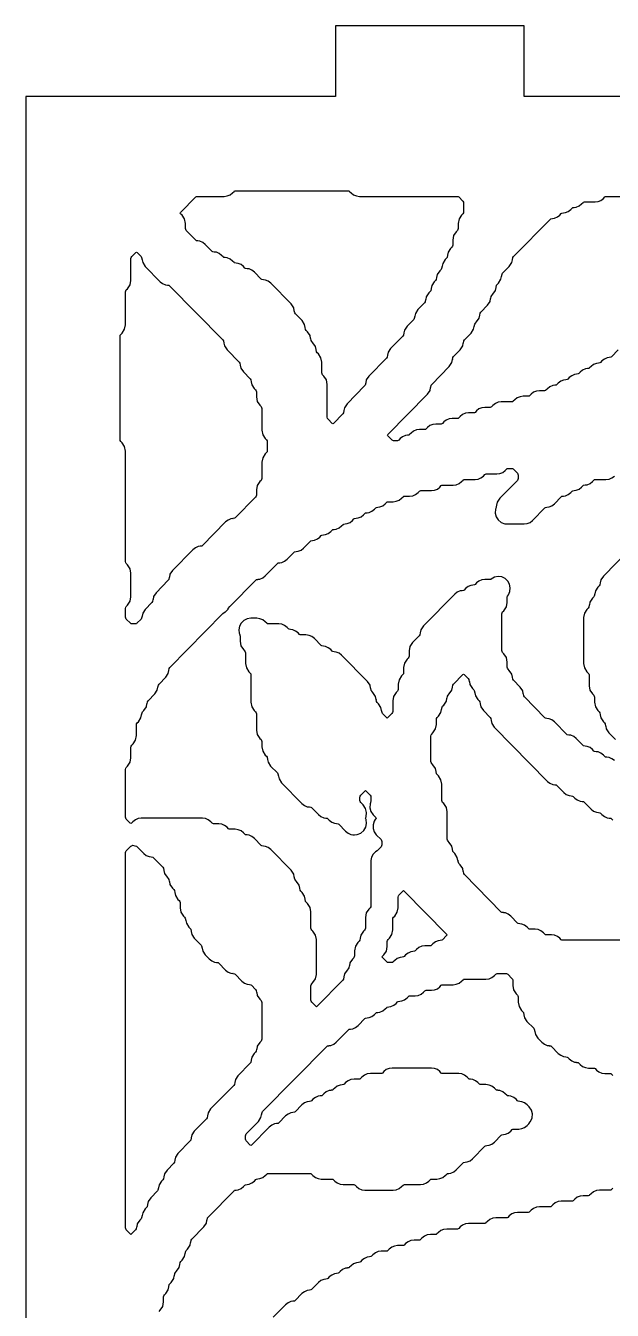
# Model space of a CAD drawing. Header units: millimetres. Extents: x 10 to 410, y 18 to 283.
# Drawn here: x 79 to 103.9, y 228.6 to 283 of the extents above; entities that cross this region are included whole.
import ezdxf

# ---------------------------------------------------------------- set-up
doc = ezdxf.new("R2010")
doc.units = ezdxf.units.MM
doc.layers.add('CUT', color=1, linetype='Continuous')

msp = doc.modelspace()

# ---------------------------------------------------------------- linework, layer by layer
at = {"layer": 'CUT'}
for points in [[(121.134, 157), (129.134, 157), (129.134, 160), (142.2679, 160), (142.2679, 280), (129.134, 280), (129.134, 283), (121.134, 283), (121.134, 280), (100.134, 280), (100.134, 283), (92.134, 283), (92.134, 280), (79, 280), (79, 160), (92.134, 160), (92.134, 157), (100.134, 157), (100.134, 160), (121.134, 160)], [(86.2142, 275.7411), (86.2392, 275.7605), (86.2706, 275.7647), (87.4153, 275.7647), (87.5461, 275.7821), (87.6678, 275.8331), (87.7719, 275.9142), (87.833, 275.9764), (87.8579, 275.9958), (87.8893, 276), (92.6792, 276), (92.7106, 275.9958), (92.7356, 275.9764), (92.7967, 275.9142), (92.9008, 275.8331), (93.0225, 275.7821), (93.1533, 275.7647), (97.3042, 275.7647), (97.3355, 275.7605), (97.3605, 275.7411), (97.5344, 275.5641), (97.5597, 275.5258), (97.5685, 275.4807), (97.5685, 275.1075), (97.5597, 275.0625), (97.5344, 275.0241), (97.4807, 274.9694), (97.3745, 274.8083), (97.3373, 274.619), (97.3373, 274.4016), (97.3284, 274.3566), (97.3032, 274.3182), (97.2494, 274.2635), (97.1433, 274.1024), (97.106, 273.9131), (97.106, 273.6958), (97.0972, 273.6507), (97.0719, 273.6123), (97.0182, 273.5577), (96.912, 273.3965), (96.8876, 273.2723), (96.8842, 273.273), (96.8659, 273.1801), (96.8407, 273.1417), (96.7869, 273.0871), (96.6808, 272.9259), (96.6564, 272.8017), (96.6529, 272.8024), (96.6347, 272.7095), (96.6094, 272.6712), (96.5557, 272.6165), (96.4495, 272.4554), (96.4251, 272.3311), (96.4217, 272.3318), (96.4034, 272.2389), (96.3782, 272.2006), (96.3245, 272.1459), (96.2183, 271.9848), (96.1939, 271.8605), (96.1905, 271.8612), (96.1722, 271.7683), (96.1469, 271.73), (96.0932, 271.6753), (95.987, 271.5142), (95.9626, 271.3899), (95.9592, 271.3906), (95.9409, 271.2977), (95.9157, 271.2594), (95.6307, 270.9694), (95.5246, 270.8083), (95.5001, 270.684), (95.4967, 270.6847), (95.4785, 270.5919), (95.4532, 270.5535), (95.1682, 270.2635), (95.0621, 270.1024), (95.0376, 269.9782), (95.0342, 269.9788), (95.016, 269.886), (94.9907, 269.8476), (94.4745, 269.3224), (94.3683, 269.1612), (94.3439, 269.037), (94.3405, 269.0377), (94.3222, 268.9448), (94.297, 268.9064), (93.5495, 268.1459), (93.4433, 267.9848), (93.4189, 267.8605), (93.4155, 267.8612), (93.3972, 267.7683), (93.372, 267.73), (92.6245, 266.9694), (92.5183, 266.8083), (92.4939, 266.684), (92.4905, 266.6847), (92.4722, 266.5919), (92.447, 266.5535), (92.0465, 266.146), (92.0186, 266.1255), (91.9907, 266.146), (91.8215, 266.3182), (91.7962, 266.3566), (91.7874, 266.4016), (91.7874, 267.7954), (91.7501, 267.9848), (91.644, 268.1459), (91.5903, 268.2006), (91.565, 268.2389), (91.5561, 268.284), (91.5561, 268.7366), (91.5189, 268.9259), (91.4127, 269.0871), (91.359, 269.1417), (91.3337, 269.1801), (91.3155, 269.273), (91.3121, 269.2723), (91.2876, 269.3965), (91.1815, 269.5577), (91.1278, 269.6123), (91.1025, 269.6507), (91.0842, 269.7435), (91.0808, 269.7429), (91.0564, 269.8671), (90.9502, 270.0283), (90.8965, 270.0829), (90.8712, 270.1213), (90.853, 270.2141), (90.8496, 270.2135), (90.8252, 270.3377), (90.719, 270.4988), (90.434, 270.7888), (90.4088, 270.8272), (90.3905, 270.92), (90.3871, 270.9193), (90.3627, 271.0436), (90.2565, 271.2047), (89.3906, 272.0858), (89.2865, 272.1669), (89.1648, 272.2179), (89.0782, 272.2294), (89.0784, 272.2309), (89.0142, 272.2395), (88.9892, 272.2589), (88.6969, 272.5564), (88.5928, 272.6374), (88.4711, 272.6885), (88.3845, 272.7), (88.3847, 272.7015), (88.3204, 272.7101), (88.2954, 272.7295), (88.2344, 272.7916), (88.1303, 272.8727), (88.0086, 272.9238), (87.922, 272.9353), (87.9222, 272.9368), (87.8579, 272.9454), (87.833, 272.9648), (87.7719, 273.0269), (87.6678, 273.108), (87.5461, 273.1591), (87.4595, 273.1706), (87.4597, 273.1721), (87.3954, 273.1806), (87.3705, 273.2001), (87.3094, 273.2622), (87.2053, 273.3433), (87.0836, 273.3944), (86.997, 273.4059), (86.9972, 273.4074), (86.9329, 273.4159), (86.908, 273.4354), (86.6157, 273.7328), (86.5115, 273.8139), (86.3899, 273.8649), (86.3032, 273.8765), (86.3034, 273.878), (86.2392, 273.8865), (86.2142, 273.906), (85.8091, 274.3182), (85.7838, 274.3566), (85.775, 274.4016), (85.775, 274.619), (85.7377, 274.8083), (85.6316, 274.9694), (85.571, 275.0311), (85.5511, 275.0588), (85.571, 275.0866)], [(83.2654, 257.8476), (83.2401, 257.886), (83.2312, 257.9311), (83.2312, 258.3042), (83.2401, 258.3493), (83.2654, 258.3877), (83.3191, 258.4423), (83.4253, 258.6035), (83.4625, 258.7928), (83.4625, 259.7954), (83.4253, 259.9848), (83.3191, 260.1459), (83.2654, 260.2006), (83.2401, 260.2389), (83.2312, 260.284), (83.2312, 264.9719), (83.194, 265.1612), (83.0879, 265.3224), (83.0341, 265.377), (83.0089, 265.4154), (83, 265.4605), (83, 269.8337), (83.0089, 269.8787), (83.0341, 269.9171), (83.0879, 269.9717), (83.194, 270.1329), (83.2312, 270.3222), (83.2312, 271.716), (83.2401, 271.7611), (83.2654, 271.7994), (83.3191, 271.8541), (83.4253, 272.0152), (83.4625, 272.2046), (83.4625, 273.1278), (83.4714, 273.1728), (83.4966, 273.2112), (83.6659, 273.3834), (83.6937, 273.4039), (83.7216, 273.3834), (83.8909, 273.2112), (83.9161, 273.1728), (83.9344, 273.08), (83.9378, 273.0807), (83.9622, 272.9564), (84.0684, 272.7953), (84.703, 272.1495), (84.8071, 272.0684), (84.9288, 272.0174), (85.0154, 272.0059), (85.0152, 272.0044), (85.0795, 271.9958), (85.1044, 271.9764), (87.3596, 269.6818), (87.3848, 269.6434), (87.4031, 269.5506), (87.4065, 269.5512), (87.4309, 269.427), (87.5371, 269.2659), (88.0533, 268.7406), (88.0786, 268.7023), (88.0968, 268.6094), (88.1002, 268.6101), (88.1247, 268.4858), (88.2308, 268.3247), (88.5158, 268.0347), (88.5411, 267.9964), (88.5593, 267.9035), (88.5627, 267.9042), (88.5872, 267.7799), (88.6933, 267.6188), (88.747, 267.5641), (88.7723, 267.5258), (88.7812, 267.4807), (88.7812, 267.2634), (88.8184, 267.0741), (88.9246, 266.9129), (88.9783, 266.8583), (89.0035, 266.8199), (89.0124, 266.7748), (89.0124, 265.8516), (89.0496, 265.6623), (89.1558, 265.5012), (89.2095, 265.4465), (89.2348, 265.4081), (89.2437, 265.3631), (89.2437, 264.9899), (89.2348, 264.9448), (89.2095, 264.9064), (89.1558, 264.8518), (89.0496, 264.6906), (89.0124, 264.5013), (89.0124, 263.8134), (89.0035, 263.7683), (88.9783, 263.73), (88.9246, 263.6753), (88.8184, 263.5142), (88.7812, 263.3248), (88.7812, 263.1075), (88.7723, 263.0625), (88.747, 263.0241), (87.8794, 262.1413), (87.8544, 262.1218), (87.7902, 262.1133), (87.7904, 262.1118), (87.7038, 262.1002), (87.5821, 262.0492), (87.478, 261.9681), (86.4919, 260.9648), (86.4669, 260.9454), (86.4027, 260.9368), (86.4029, 260.9353), (86.3163, 260.9238), (86.1946, 260.8727), (86.0905, 260.7916), (85.2246, 259.9106), (85.1185, 259.7495), (85.094, 259.6252), (85.0906, 259.6259), (85.0724, 259.533), (85.0471, 259.4947), (84.5309, 258.9694), (84.4247, 258.8083), (84.4003, 258.684), (84.3969, 258.6847), (84.3786, 258.5919), (84.3533, 258.5535), (84.0684, 258.2635), (83.9622, 258.1024), (83.9378, 257.9782), (83.9344, 257.9788), (83.9161, 257.886), (83.8909, 257.8476), (83.717, 257.6707), (83.692, 257.6512), (83.6606, 257.6471), (83.4956, 257.6471), (83.4642, 257.6512), (83.4393, 257.6707)], [(83.692, 248.2311), (83.717, 248.2117), (84.0093, 247.9142), (84.1134, 247.8331), (84.2351, 247.7821), (84.3217, 247.7706), (84.3215, 247.7691), (84.3857, 247.7605), (84.4107, 247.7411), (84.8158, 247.3288), (84.8411, 247.2905), (84.8594, 247.1976), (84.8628, 247.1983), (84.8872, 247.0741), (84.9934, 246.9129), (85.0471, 246.8583), (85.0724, 246.8199), (85.0906, 246.727), (85.094, 246.7277), (85.1185, 246.6035), (85.2246, 246.4423), (85.2783, 246.3877), (85.3036, 246.3493), (85.3219, 246.2565), (85.3253, 246.2571), (85.3497, 246.1329), (85.4559, 245.9717), (85.5096, 245.9171), (85.5348, 245.8787), (85.5437, 245.8337), (85.5437, 245.6163), (85.5809, 245.427), (85.6871, 245.2659), (85.7408, 245.2112), (85.7661, 245.1728), (85.7844, 245.08), (85.7878, 245.0807), (85.8122, 244.9564), (85.9184, 244.7953), (85.9721, 244.7406), (85.9973, 244.7023), (86.0156, 244.6094), (86.019, 244.6101), (86.0434, 244.4858), (86.1496, 244.3247), (86.4346, 244.0347), (86.4598, 243.9964), (86.4781, 243.9035), (86.4815, 243.9042), (86.5059, 243.7799), (86.6121, 243.6188), (86.7842, 243.4436), (86.8883, 243.3626), (87.01, 243.3115), (87.0967, 243.3), (87.0965, 243.2985), (87.1607, 243.2899), (87.1857, 243.2705), (87.478, 242.9731), (87.5821, 242.892), (87.7038, 242.8409), (87.7904, 242.8294), (87.7902, 242.8279), (87.8544, 242.8194), (87.8794, 242.7999), (88.1717, 242.5025), (88.2758, 242.4214), (88.3975, 242.3704), (88.4841, 242.3588), (88.4839, 242.3573), (88.5482, 242.3488), (88.5731, 242.3293), (88.747, 242.1524), (88.7723, 242.114), (88.7906, 242.0212), (88.794, 242.0218), (88.8184, 241.8976), (88.9246, 241.7365), (88.9783, 241.6818), (89.0035, 241.6434), (89.0124, 241.5984), (89.0124, 240.0487), (89.0035, 240.0036), (88.9783, 239.9653), (88.9246, 239.9106), (88.8184, 239.7495), (88.794, 239.6252), (88.7906, 239.6259), (88.7723, 239.533), (88.747, 239.4947), (88.6933, 239.44), (88.5872, 239.2789), (88.5627, 239.1546), (88.5593, 239.1553), (88.5411, 239.0625), (88.5158, 239.0241), (87.9996, 238.4988), (87.8934, 238.3377), (87.869, 238.2135), (87.8656, 238.2141), (87.8473, 238.1213), (87.822, 238.0829), (86.8433, 237.0871), (86.7372, 236.9259), (86.7127, 236.8017), (86.7093, 236.8024), (86.6911, 236.7095), (86.6658, 236.6712), (86.1496, 236.1459), (86.0434, 235.9848), (86.019, 235.8605), (86.0156, 235.8612), (85.9973, 235.7683), (85.9721, 235.73), (85.4559, 235.2047), (85.3497, 235.0436), (85.3253, 234.9193), (85.3219, 234.92), (85.3036, 234.8272), (85.2783, 234.7888), (84.9934, 234.4988), (84.8872, 234.3377), (84.8628, 234.2135), (84.8594, 234.2141), (84.8411, 234.1213), (84.8158, 234.0829), (84.7621, 234.0283), (84.656, 233.8671), (84.6315, 233.7429), (84.6281, 233.7435), (84.6099, 233.6507), (84.5846, 233.6123), (84.2996, 233.3224), (84.1935, 233.1612), (84.169, 233.037), (84.1656, 233.0377), (84.1474, 232.9448), (84.1221, 232.9064), (84.0684, 232.8518), (83.9622, 232.6906), (83.9378, 232.5664), (83.9344, 232.5671), (83.9161, 232.4742), (83.8909, 232.4359), (83.8371, 232.3812), (83.731, 232.2201), (83.7065, 232.0958), (83.7031, 232.0965), (83.6849, 232.0036), (83.6596, 231.9653), (83.4904, 231.7931), (83.4625, 231.7725), (83.4346, 231.7931), (83.2654, 231.9653), (83.2401, 232.0036), (83.2312, 232.0487), (83.2312, 247.9513), (83.2401, 247.9964), (83.2654, 248.0347), (83.4393, 248.2117), (83.4647, 248.2315), (83.5008, 248.2466), (83.5341, 248.267), (83.6297, 248.2394)], [(94.1877, 243.6188), (94.2939, 243.7799), (94.3311, 243.9693), (94.3311, 244.1866), (94.3399, 244.2317), (94.3652, 244.27), (94.4189, 244.3247), (94.5251, 244.4858), (94.5623, 244.6752), (94.5623, 245.1278), (94.5712, 245.1728), (94.5965, 245.2112), (94.6502, 245.2659), (94.7563, 245.427), (94.7936, 245.6163), (94.7936, 246.0689), (94.8024, 246.114), (94.8277, 246.1524), (94.9969, 246.3246), (95.0248, 246.3451), (95.0527, 246.3246), (96.8475, 244.4983), (96.8674, 244.4706), (96.8475, 244.4428), (96.6668, 244.2589), (96.6418, 244.2395), (96.5776, 244.2309), (96.5778, 244.2294), (96.4912, 244.2179), (96.3695, 244.1669), (96.2654, 244.0858), (96.2043, 244.0236), (96.1793, 244.0042), (96.1479, 244), (95.9282, 244), (95.7974, 243.9826), (95.6757, 243.9316), (95.5716, 243.8505), (95.5105, 243.7883), (95.4856, 243.7689), (95.4213, 243.7603), (95.4215, 243.7588), (95.3349, 243.7473), (95.2132, 243.6963), (95.1091, 243.6152), (95.0481, 243.553), (95.0231, 243.5336), (94.9588, 243.525), (94.959, 243.5235), (94.8724, 243.512), (94.7507, 243.461), (94.6466, 243.3799), (94.5856, 243.3177), (94.5606, 243.2983), (94.5292, 243.2941), (94.3642, 243.2941), (94.3328, 243.2983), (94.3079, 243.3177), (94.1271, 243.5017), (94.1072, 243.5294), (94.1271, 243.5572)]]:
    msp.add_lwpolyline(points, close=True, dxfattribs=at)
for points in [[(104.1277, 269.2622), (103.8354, 268.9648), (103.8104, 268.9454), (103.7462, 268.9368), (103.7464, 268.9353), (103.6598, 268.9238), (103.5381, 268.8727), (103.434, 268.7916), (103.3729, 268.7295), (103.348, 268.7101), (103.2837, 268.7015), (103.2839, 268.7), (103.1973, 268.6885), (103.0756, 268.6374), (102.9715, 268.5564), (102.9104, 268.4942), (102.8855, 268.4748), (102.8212, 268.4662), (102.8214, 268.4647), (102.7348, 268.4532), (102.6131, 268.4021), (102.509, 268.3211), (102.4479, 268.2589), (102.423, 268.2395), (102.3587, 268.2309), (102.3589, 268.2294), (102.2723, 268.2179), (102.1506, 268.1669), (102.0465, 268.0858), (101.9855, 268.0236), (101.9605, 268.0042), (101.8962, 267.9956), (101.8964, 267.9941), (101.8098, 267.9826), (101.6881, 267.9316), (101.584, 267.8505), (101.523, 267.7883), (101.498, 267.7689), (101.4338, 267.7603), (101.434, 267.7588), (101.3473, 267.7473), (101.2256, 267.6963), (101.1215, 267.6152), (101.0605, 267.553), (101.0355, 267.5336), (101.0041, 267.5294), (100.7844, 267.5294), (100.6536, 267.512), (100.5319, 267.461), (100.4278, 267.3799), (100.3667, 267.3177), (100.3417, 267.2983), (100.3104, 267.2941), (100.0907, 267.2941), (99.9599, 267.2767), (99.8382, 267.2257), (99.7341, 267.1446), (99.673, 267.0825), (99.648, 267.063), (99.6166, 267.0588), (99.1657, 267.0588), (99.0349, 267.0414), (98.9132, 266.9904), (98.8091, 266.9093), (98.748, 266.8472), (98.723, 266.8277), (98.6916, 266.8235), (98.4719, 266.8235), (98.3411, 266.8061), (98.2194, 266.7551), (98.1153, 266.674), (98.0543, 266.6119), (98.0293, 266.5924), (97.9979, 266.5882), (97.7782, 266.5882), (97.6474, 266.5708), (97.5257, 266.5198), (97.4216, 266.4387), (97.3605, 266.3766), (97.3355, 266.3571), (97.3042, 266.3529), (97.0845, 266.3529), (96.9536, 266.3355), (96.832, 266.2845), (96.7278, 266.2034), (96.6668, 266.1413), (96.6418, 266.1218), (96.6104, 266.1176), (96.3907, 266.1176), (96.2599, 266.1002), (96.1382, 266.0492), (96.0341, 265.9681), (95.973, 265.906), (95.9481, 265.8865), (95.9167, 265.8824), (95.697, 265.8824), (95.5662, 265.8649), (95.4445, 265.8139), (95.3404, 265.7328), (95.2793, 265.6707), (95.2543, 265.6512), (95.1901, 265.6427), (95.1903, 265.6412), (95.1037, 265.6296), (94.982, 265.5786), (94.8779, 265.4975), (94.8168, 265.4354), (94.7918, 265.4159), (94.7604, 265.4118), (94.5955, 265.4118), (94.5641, 265.4159), (94.5391, 265.4354), (94.3584, 265.6193), (94.3385, 265.6471), (94.3584, 265.6748), (96.0377, 267.3835), (96.1438, 267.5446), (96.1683, 267.6689), (96.1717, 267.6682), (96.1899, 267.7611), (96.2152, 267.7994), (96.9627, 268.56), (97.0688, 268.7211), (97.0932, 268.8454), (97.0966, 268.8447), (97.1149, 268.9375), (97.1402, 268.9759), (97.4251, 269.2659), (97.5313, 269.427), (97.5557, 269.5512), (97.5591, 269.5506), (97.5774, 269.6434), (97.6027, 269.6818), (97.8876, 269.9717), (97.9938, 270.1329), (98.0182, 270.2571), (98.0216, 270.2565), (98.0399, 270.3493), (98.0652, 270.3877), (98.1189, 270.4423), (98.225, 270.6035), (98.2495, 270.7277), (98.2529, 270.727), (98.2711, 270.8199), (98.2964, 270.8583), (98.5814, 271.1482), (98.6875, 271.3094), (98.712, 271.4336), (98.7154, 271.4329), (98.7336, 271.5258), (98.7589, 271.5641), (98.8126, 271.6188), (98.9188, 271.7799), (98.9432, 271.9042), (98.9466, 271.9035), (98.9649, 271.9964), (98.9902, 272.0347), (99.0439, 272.0894), (99.15, 272.2505), (99.1745, 272.3748), (99.1779, 272.3741), (99.1961, 272.467), (99.2214, 272.5053), (99.5064, 272.7953), (99.6125, 272.9564), (99.637, 273.0807), (99.6404, 273.08), (99.6586, 273.1728), (99.6839, 273.2112), (101.2453, 274.7999), (101.2702, 274.8194), (101.3345, 274.8279), (101.3343, 274.8294), (101.4209, 274.8409), (101.5426, 274.892), (101.6467, 274.9731), (101.7078, 275.0352), (101.7327, 275.0546), (101.797, 275.0632), (101.7968, 275.0647), (101.8834, 275.0762), (102.0051, 275.1273), (102.1092, 275.2084), (102.1702, 275.2705), (102.1952, 275.2899), (102.2595, 275.2985), (102.2593, 275.3), (102.3459, 275.3115), (102.4676, 275.3626), (102.5717, 275.4436), (102.6327, 275.5058), (102.6577, 275.5252), (102.6891, 275.5294), (103.1401, 275.5294), (103.2709, 275.5468), (103.3926, 275.5979), (103.4967, 275.6789), (103.5577, 275.7411), (103.5827, 275.7605), (103.6141, 275.7647), (104.5275, 275.7647)], [(103.9592, 251.8505), (103.855, 251.9316), (103.7334, 251.9826), (103.6467, 251.9941), (103.6469, 251.9956), (103.5827, 252.0042), (103.5577, 252.0236), (103.4967, 252.0858), (103.3926, 252.1669), (103.2709, 252.2179), (103.1842, 252.2294), (103.1844, 252.2309), (103.1202, 252.2395), (103.0952, 252.2589), (103.0342, 252.3211), (102.9301, 252.4021), (102.8084, 252.4532), (102.7217, 252.4647), (102.7219, 252.4662), (102.6577, 252.4748), (102.6327, 252.4942), (102.3404, 252.7916), (102.2363, 252.8727), (102.1146, 252.9238), (102.028, 252.9353), (102.0282, 252.9368), (101.964, 252.9454), (101.939, 252.9648), (101.4154, 253.4975), (101.3113, 253.5786), (101.1896, 253.6296), (101.103, 253.6412), (101.1032, 253.6427), (101.039, 253.6512), (101.014, 253.6707), (100.1464, 254.5535), (100.1211, 254.5919), (100.1029, 254.6847), (100.0995, 254.684), (100.075, 254.8083), (99.9689, 254.9694), (99.6839, 255.2594), (99.6586, 255.2977), (99.6404, 255.3906), (99.637, 255.3899), (99.6125, 255.5142), (99.5064, 255.6753), (99.4526, 255.73), (99.4274, 255.7683), (99.4185, 255.8134), (99.4185, 256.0307), (99.3813, 256.2201), (99.2751, 256.3812), (99.2214, 256.4359), (99.1961, 256.4742), (99.1873, 256.5193), (99.1873, 258.0689), (99.1961, 258.114), (99.2214, 258.1524), (99.2751, 258.207), (99.3813, 258.3682), (99.4185, 258.5575), (99.4185, 258.7748), (99.4274, 258.8199), (99.4656, 258.8779), (99.53, 259.0197), (99.5476, 259.1745), (99.5167, 259.3272), (99.4404, 259.4629), (99.326, 259.5686), (99.1846, 259.634), (99.03, 259.6527), (98.8771, 259.6229), (98.7408, 259.5475), (98.723, 259.5336), (98.6916, 259.5294), (98.4719, 259.5294), (98.3411, 259.512), (98.2194, 259.461), (98.1153, 259.3799), (98.0543, 259.3177), (98.0293, 259.2983), (97.9651, 259.2897), (97.9653, 259.2882), (97.8786, 259.2767), (97.7569, 259.2257), (97.6528, 259.1446), (97.5918, 259.0825), (97.5668, 259.063), (97.5026, 259.0545), (97.5028, 259.0529), (97.4161, 259.0414), (97.2944, 258.9904), (97.1903, 258.9093), (95.862, 257.5577), (95.7558, 257.3965), (95.7314, 257.2723), (95.728, 257.273), (95.7097, 257.1801), (95.6844, 257.1417), (95.3995, 256.8518), (95.2933, 256.6906), (95.2561, 256.5013), (95.2561, 256.284), (95.2472, 256.2389), (95.2219, 256.2006), (95.1682, 256.1459), (95.0621, 255.9848), (95.0248, 255.7954), (95.0248, 255.5781), (95.016, 255.533), (94.9907, 255.4947), (94.937, 255.44), (94.8308, 255.2789), (94.7936, 255.0895), (94.7936, 254.8722), (94.7847, 254.8272), (94.7594, 254.7888), (94.7057, 254.7341), (94.5996, 254.573), (94.5623, 254.3837), (94.5623, 253.9311), (94.5535, 253.886), (94.5282, 253.8476), (94.359, 253.6754), (94.3311, 253.6549), (94.3032, 253.6754), (94.134, 253.8476), (94.1087, 253.886), (94.0904, 253.9788), (94.087, 253.9782), (94.0626, 254.1024), (93.9564, 254.2635), (93.9027, 254.3182), (93.8775, 254.3566), (93.8592, 254.4494), (93.8558, 254.4488), (93.8314, 254.573), (93.7252, 254.7341), (93.6715, 254.7888), (93.6462, 254.8272), (93.6279, 254.92), (93.6245, 254.9193), (93.6001, 255.0436), (93.494, 255.2047), (92.3968, 256.3211), (92.2927, 256.4021), (92.171, 256.4532), (92.0844, 256.4647), (92.0846, 256.4662), (92.0204, 256.4748), (91.9954, 256.4942), (91.9343, 256.5564), (91.8302, 256.6374), (91.7085, 256.6885), (91.6219, 256.7), (91.6221, 256.7015), (91.5579, 256.7101), (91.5329, 256.7295), (91.2406, 257.0269), (91.1365, 257.108), (91.0148, 257.1591), (90.884, 257.1765), (90.6643, 257.1765), (90.6329, 257.1806), (90.6079, 257.2001), (90.5468, 257.2622), (90.4427, 257.3433), (90.321, 257.3944), (90.2344, 257.4059), (90.2346, 257.4074), (90.1704, 257.4159), (90.1454, 257.4354), (90.0844, 257.4975), (89.9802, 257.5786), (89.8586, 257.6296), (89.7277, 257.6471), (89.2768, 257.6471), (89.2454, 257.6512), (89.2204, 257.6707), (89.1594, 257.7328), (89.0553, 257.8139), (88.9336, 257.8649), (88.8028, 257.8824), (88.5393, 257.8824), (88.3879, 257.8589), (88.2507, 257.7907), (88.1406, 257.6841), (88.068, 257.5492), (88.0396, 257.3987), (88.0581, 257.2466), (88.0686, 257.2236), (88.0874, 257.1278), (88.0874, 256.9105), (88.1247, 256.7211), (88.2308, 256.56), (88.2845, 256.5053), (88.3098, 256.467), (88.3187, 256.4219), (88.3187, 255.9693), (88.3559, 255.7799), (88.4621, 255.6188), (88.5158, 255.5641), (88.5411, 255.5258), (88.5499, 255.4807), (88.5499, 254.3222), (88.5872, 254.1329), (88.6933, 253.9717), (88.747, 253.9171), (88.7723, 253.8787), (88.7812, 253.8337), (88.7812, 253.1457), (88.8184, 252.9564), (88.9246, 252.7953), (88.9783, 252.7406), (89.0035, 252.7023), (89.0124, 252.6572), (89.0124, 252.4399), (89.0496, 252.2505), (89.1558, 252.0894), (89.2095, 252.0347), (89.2348, 251.9964), (89.2531, 251.9035), (89.2565, 251.9042), (89.2809, 251.7799), (89.3871, 251.6188), (89.672, 251.3288), (89.6973, 251.2905), (89.7155, 251.1976), (89.719, 251.1983), (89.7434, 251.0741), (89.8495, 250.9129), (90.7154, 250.0319), (90.8195, 249.9508), (90.9412, 249.8998), (91.0279, 249.8882), (91.0277, 249.8867), (91.0919, 249.8782), (91.1169, 249.8587), (91.4092, 249.5613), (91.5133, 249.4802), (91.635, 249.4292), (91.7216, 249.4176), (91.7214, 249.4161), (91.7856, 249.4076), (91.8106, 249.3881), (91.8717, 249.326), (91.9758, 249.2449), (92.0975, 249.1939), (92.1841, 249.1824), (92.1839, 249.1808), (92.2481, 249.1723), (92.2731, 249.1528), (92.5654, 248.8554), (92.6695, 248.7743), (92.7912, 248.7233), (92.8778, 248.7118), (92.8776, 248.7103), (92.8878, 248.7089), (92.897, 248.7092), (92.922, 248.7059), (92.9436, 248.7059), (92.9436, 248.7109), (93.0548, 248.7148), (93.2104, 248.7754), (93.3375, 248.8839), (93.4217, 249.0281), (93.4537, 249.192), (93.4299, 249.3574), (93.4124, 249.4118), (93.4324, 249.4738), (93.4556, 249.6526), (93.414, 249.828), (93.3129, 249.9772), (93.209, 250.0829), (93.1837, 250.1213), (93.1749, 250.1663), (93.1749, 250.3042), (93.1837, 250.3493), (93.209, 250.3877), (93.3782, 250.5599), (93.4061, 250.5804), (93.434, 250.5599), (93.6032, 250.3877), (93.6285, 250.3493), (93.6373, 250.3042), (93.6373, 250.1663), (93.6179, 250.0673), (93.5995, 250.0253), (93.5872, 249.8566), (93.6318, 249.6935), (93.7282, 249.5546), (93.8413, 249.4395), (93.8612, 249.4118), (93.8187, 249.3524), (93.8231, 249.3492), (93.7756, 249.283), (93.7284, 249.1355), (93.7285, 248.9806), (93.776, 248.8332), (93.8664, 248.7074), (94.0659, 248.505), (94.091, 248.467), (94.0998, 248.4219), (94.0998, 248.284), (94.091, 248.2389), (94.0657, 248.2006), (93.8965, 248.0284), (93.8311, 247.9802), (93.7307, 247.8816), (93.6618, 247.7589), (93.6298, 247.6218), (93.6372, 247.4813), (93.6373, 247.4807), (93.6373, 245.6958), (93.6285, 245.6507), (93.6032, 245.6123), (93.5495, 245.5577), (93.4433, 245.3965), (93.4061, 245.2072), (93.4061, 244.7546), (93.3972, 244.7095), (93.372, 244.6712), (93.3182, 244.6165), (93.2121, 244.4554), (93.1877, 244.3311), (93.1842, 244.3318), (93.166, 244.2389), (93.1407, 244.2006), (93.087, 244.1459), (92.9808, 243.9848), (92.9436, 243.7954), (92.9436, 243.5781), (92.9347, 243.533), (92.9095, 243.4947), (92.8558, 243.44), (92.7496, 243.2789), (92.7252, 243.1546), (92.7218, 243.1553), (92.7035, 243.0625), (92.6782, 243.0241), (92.6245, 242.9694), (92.5183, 242.8083), (92.4939, 242.684), (92.4905, 242.6847), (92.4722, 242.5919), (92.447, 242.5535), (91.3528, 241.4401), (91.3249, 241.4196), (91.297, 241.4401), (91.1278, 241.6123), (91.1025, 241.6507), (91.0936, 241.6958), (91.0936, 242.3042), (91.1025, 242.3493), (91.1278, 242.3877), (91.1815, 242.4423), (91.2876, 242.6035), (91.3249, 242.7928), (91.3249, 244.266), (91.2876, 244.4554), (91.1815, 244.6165), (91.1278, 244.6712), (91.1025, 244.7095), (91.0936, 244.7546), (91.0936, 245.4425), (91.0564, 245.6318), (90.9502, 245.793), (90.8965, 245.8476), (90.8712, 245.886), (90.853, 245.9788), (90.8496, 245.9782), (90.8252, 246.1024), (90.719, 246.2635), (90.6653, 246.3182), (90.64, 246.3566), (90.6217, 246.4494), (90.6183, 246.4488), (90.5939, 246.573), (90.4877, 246.7341), (90.434, 246.7888), (90.4088, 246.8272), (90.3905, 246.92), (90.3871, 246.9193), (90.3627, 247.0436), (90.2565, 247.2047), (89.3906, 248.0858), (89.2865, 248.1669), (89.1648, 248.2179), (89.0782, 248.2294), (89.0784, 248.2309), (89.0142, 248.2395), (88.9892, 248.2589), (88.6969, 248.5564), (88.5928, 248.6374), (88.4711, 248.6885), (88.3845, 248.7), (88.3847, 248.7015), (88.3204, 248.7101), (88.2954, 248.7295), (88.2344, 248.7916), (88.1303, 248.8727), (88.0086, 248.9238), (87.8778, 248.9412), (87.6581, 248.9412), (87.6267, 248.9454), (87.6017, 248.9648), (87.5406, 249.0269), (87.4365, 249.108), (87.3148, 249.1591), (87.184, 249.1765), (86.9643, 249.1765), (86.9329, 249.1806), (86.908, 249.2001), (86.8469, 249.2622), (86.7428, 249.3433), (86.6211, 249.3944), (86.4903, 249.4118), (83.9034, 249.4118), (83.7726, 249.3944), (83.6509, 249.3433), (83.5468, 249.2622), (83.4904, 249.2048), (83.4625, 249.1843), (83.4346, 249.2048), (83.2654, 249.377), (83.2401, 249.4154), (83.2312, 249.4605), (83.2312, 251.4807), (83.2401, 251.5258), (83.2654, 251.5641), (83.3191, 251.6188), (83.4253, 251.7799), (83.4625, 251.9693), (83.4625, 252.4219), (83.4714, 252.467), (83.4966, 252.5053), (83.5503, 252.56), (83.6565, 252.7211), (83.6937, 252.9105), (83.6937, 253.3631), (83.7026, 253.4081), (83.7279, 253.4465), (83.7816, 253.5012), (83.8878, 253.6623), (83.9122, 253.7865), (83.9156, 253.7859), (83.9339, 253.8787), (83.9591, 253.9171), (84.0128, 253.9717), (84.119, 254.1329), (84.1434, 254.2571), (84.1468, 254.2565), (84.1651, 254.3493), (84.1904, 254.3877), (84.4753, 254.6776), (84.5815, 254.8388), (84.6059, 254.963), (84.6093, 254.9623), (84.6276, 255.0552), (84.6529, 255.0936), (84.9378, 255.3835), (85.044, 255.5446), (85.0684, 255.6689), (85.0718, 255.6682), (85.0901, 255.7611), (85.1154, 255.7994), (87.3658, 258.0893), (87.4515, 258.1524), (87.4696, 258.1617), (87.5798, 258.2727), (87.5915, 258.2959), (87.6522, 258.3807), (88.7579, 259.5058), (88.7829, 259.5252), (88.8471, 259.5338), (88.8469, 259.5353), (88.9336, 259.5468), (89.0553, 259.5979), (89.1594, 259.6789), (89.6829, 260.2117), (89.7079, 260.2311), (89.7721, 260.2397), (89.7719, 260.2412), (89.8586, 260.2527), (89.9802, 260.3037), (90.0844, 260.3848), (90.3767, 260.6823), (90.4016, 260.7017), (90.4659, 260.7103), (90.4657, 260.7118), (90.5523, 260.7233), (90.674, 260.7743), (90.7781, 260.8554), (91.0704, 261.1528), (91.0954, 261.1723), (91.1596, 261.1808), (91.1594, 261.1824), (91.246, 261.1939), (91.3677, 261.2449), (91.4718, 261.326), (91.5329, 261.3881), (91.5579, 261.4076), (91.6221, 261.4161), (91.6219, 261.4176), (91.7085, 261.4292), (91.8302, 261.4802), (91.9343, 261.5613), (91.9954, 261.6234), (92.0204, 261.6429), (92.0846, 261.6514), (92.0844, 261.6529), (92.171, 261.6645), (92.2927, 261.7155), (92.3968, 261.7966), (92.4579, 261.8587), (92.4829, 261.8782), (92.5471, 261.8867), (92.5469, 261.8882), (92.6335, 261.8998), (92.7552, 261.9508), (92.8593, 262.0319), (92.9204, 262.094), (92.9454, 262.1135), (93.0096, 262.122), (93.0094, 262.1235), (93.096, 262.1351), (93.2177, 262.1861), (93.3218, 262.2672), (93.3829, 262.3293), (93.4079, 262.3488), (93.4721, 262.3573), (93.4719, 262.3588), (93.5585, 262.3704), (93.6802, 262.4214), (93.7843, 262.5025), (93.8454, 262.5646), (93.8703, 262.5841), (93.9346, 262.5926), (93.9344, 262.5941), (94.021, 262.6056), (94.1427, 262.6567), (94.2468, 262.7378), (94.3079, 262.7999), (94.3328, 262.8194), (94.3642, 262.8235), (94.5839, 262.8235), (94.7147, 262.8409), (94.8364, 262.892), (94.9405, 262.9731), (95.0016, 263.0352), (95.0266, 263.0546), (95.058, 263.0588), (95.2777, 263.0588), (95.4085, 263.0762), (95.5302, 263.1273), (95.6343, 263.2084), (95.6953, 263.2705), (95.7203, 263.2899), (95.7517, 263.2941), (96.2027, 263.2941), (96.3335, 263.3115), (96.4552, 263.3626), (96.5593, 263.4436), (96.6203, 263.5058), (96.6453, 263.5252), (96.6767, 263.5294), (97.1276, 263.5294), (97.2584, 263.5468), (97.3801, 263.5979), (97.4842, 263.6789), (97.5453, 263.7411), (97.5703, 263.7605), (97.6017, 263.7647), (98.0526, 263.7647), (98.1834, 263.7821), (98.3051, 263.8331), (98.4092, 263.9142), (98.4703, 263.9764), (98.4953, 263.9958), (98.5267, 264), (98.9776, 264), (99.1084, 264.0174), (99.2301, 264.0684), (99.3342, 264.1495), (99.3953, 264.2117), (99.4203, 264.2311), (99.4516, 264.2353), (99.6166, 264.2353), (99.648, 264.2311), (99.673, 264.2117), (99.8469, 264.0347), (99.8721, 263.9964), (99.881, 263.9513), (99.881, 263.8134), (99.8721, 263.7683), (99.8469, 263.73), (99.0994, 262.9694), (98.9933, 262.8083), (98.9688, 262.684), (98.9654, 262.6847), (98.9364, 262.5371), (98.9232, 262.5074), (98.9081, 262.3456), (98.9458, 262.1875), (99.0321, 262.0498), (99.1581, 261.9471), (99.3104, 261.8902), (99.4185, 261.8869), (99.4185, 261.8824), (100.1338, 261.8824), (100.2647, 261.8998), (100.3863, 261.9508), (100.4905, 262.0319), (101.014, 262.5646), (101.039, 262.5841), (101.1032, 262.5926), (101.103, 262.5941), (101.1896, 262.6056), (101.3113, 262.6567), (101.4154, 262.7378), (101.7078, 263.0352), (101.7327, 263.0546), (101.797, 263.0632), (101.7968, 263.0647), (101.8834, 263.0762), (102.0051, 263.1273), (102.1092, 263.2084), (102.1702, 263.2705), (102.1952, 263.2899), (102.2595, 263.2985), (102.2593, 263.3), (102.3459, 263.3115), (102.4676, 263.3626), (102.5717, 263.4436), (102.6327, 263.5058), (102.6577, 263.5252), (102.7219, 263.5338), (102.7217, 263.5353), (102.8084, 263.5468), (102.9301, 263.5979), (103.0342, 263.6789), (103.0952, 263.7411), (103.1202, 263.7605), (103.1516, 263.7647), (103.6025, 263.7647), (103.7334, 263.7821), (103.855, 263.8331), (103.9592, 263.9142)], [(104.5902, 260.7916), (103.4931, 259.6753), (103.3869, 259.5142), (103.3625, 259.3899), (103.3591, 259.3906), (103.3408, 259.2977), (103.3156, 259.2594), (103.2619, 259.2047), (103.1557, 259.0436), (103.1313, 258.9193), (103.1279, 258.92), (103.1096, 258.8272), (103.0843, 258.7888), (103.0306, 258.7341), (102.9244, 258.573), (102.9, 258.4488), (102.8966, 258.4494), (102.8783, 258.3566), (102.8531, 258.3182), (102.7994, 258.2635), (102.6932, 258.1024), (102.656, 257.9131), (102.656, 255.9693), (102.6932, 255.7799), (102.7994, 255.6188), (102.8531, 255.5641), (102.8783, 255.5258), (102.8872, 255.4807), (102.8872, 255.0281), (102.9244, 254.8388), (103.0306, 254.6776), (103.0843, 254.623), (103.1096, 254.5846), (103.1185, 254.5395), (103.1185, 254.3222), (103.1557, 254.1329), (103.2619, 253.9717), (103.3156, 253.9171), (103.3408, 253.8787), (103.3591, 253.7859), (103.3625, 253.7865), (103.3869, 253.6623), (103.4931, 253.5012), (103.5468, 253.4465), (103.5721, 253.4081), (103.5903, 253.3153), (103.5938, 253.316), (103.6182, 253.1917), (103.7243, 253.0306), (104.0093, 252.7406)], [(105.2213, 244.2353), (101.7641, 244.2353), (101.7327, 244.2395), (101.7078, 244.2589), (101.6467, 244.3211), (101.5426, 244.4021), (101.4209, 244.4532), (101.2901, 244.4706), (101.0704, 244.4706), (101.039, 244.4748), (101.014, 244.4942), (100.9529, 244.5564), (100.8488, 244.6374), (100.7271, 244.6885), (100.5963, 244.7059), (100.3766, 244.7059), (100.3453, 244.7101), (100.3203, 244.7295), (100.2592, 244.7916), (100.1551, 244.8727), (100.0334, 244.9238), (99.9468, 244.9353), (99.947, 244.9368), (99.8828, 244.9454), (99.8578, 244.9648), (99.5655, 245.2622), (99.4614, 245.3433), (99.3397, 245.3944), (99.253, 245.4059), (99.2532, 245.4074), (99.189, 245.4159), (99.164, 245.4354), (97.6027, 247.0241), (97.5774, 247.0625), (97.5591, 247.1553), (97.5557, 247.1546), (97.5313, 247.2789), (97.4251, 247.44), (97.3714, 247.4947), (97.3462, 247.533), (97.3279, 247.6259), (97.3245, 247.6252), (97.3001, 247.7495), (97.1939, 247.9106), (97.1402, 247.9653), (97.1149, 248.0036), (97.0966, 248.0965), (97.0932, 248.0958), (97.0688, 248.2201), (96.9627, 248.3812), (96.9089, 248.4359), (96.8837, 248.4742), (96.8748, 248.5193), (96.8748, 249.6778), (96.8376, 249.8671), (96.7314, 250.0283), (96.6777, 250.0829), (96.6524, 250.1213), (96.6436, 250.1663), (96.6436, 250.8543), (96.6063, 251.0436), (96.5002, 251.2047), (96.4464, 251.2594), (96.4212, 251.2977), (96.4029, 251.3906), (96.3995, 251.3899), (96.3751, 251.5142), (96.2689, 251.6753), (96.2152, 251.73), (96.1899, 251.7683), (96.1811, 251.8134), (96.1811, 252.8925), (96.1899, 252.9375), (96.2152, 252.9759), (96.2689, 253.0306), (96.3751, 253.1917), (96.4123, 253.381), (96.4123, 253.5984), (96.4212, 253.6434), (96.4464, 253.6818), (96.5002, 253.7365), (96.6063, 253.8976), (96.6308, 254.0218), (96.6342, 254.0212), (96.6524, 254.114), (96.6777, 254.1524), (96.7314, 254.207), (96.8376, 254.3682), (96.862, 254.4924), (96.8654, 254.4918), (96.8837, 254.5846), (96.9089, 254.623), (96.9627, 254.6776), (97.0688, 254.8388), (97.0932, 254.963), (97.0966, 254.9623), (97.1149, 255.0552), (97.1402, 255.0936), (97.5407, 255.501), (97.5685, 255.5216), (97.5964, 255.501), (97.7657, 255.3288), (97.7909, 255.2905), (97.8092, 255.1976), (97.8126, 255.1983), (97.837, 255.0741), (97.9432, 254.9129), (97.9969, 254.8583), (98.0222, 254.8199), (98.0404, 254.727), (98.0438, 254.7277), (98.0683, 254.6035), (98.1744, 254.4423), (98.2281, 254.3877), (98.2534, 254.3493), (98.2717, 254.2565), (98.2751, 254.2571), (98.2995, 254.1329), (98.4057, 253.9717), (98.6906, 253.6818), (98.7159, 253.6434), (98.7342, 253.5506), (98.7376, 253.5512), (98.762, 253.427), (98.8682, 253.2659), (101.1215, 250.9731), (101.2256, 250.892), (101.3473, 250.8409), (101.434, 250.8294), (101.4338, 250.8279), (101.498, 250.8194), (101.523, 250.7999), (101.8153, 250.5025), (101.9194, 250.4214), (102.0411, 250.3704), (102.1277, 250.3588), (102.1275, 250.3573), (102.1917, 250.3488), (102.2167, 250.3293), (102.2778, 250.2672), (102.3819, 250.1861), (102.5036, 250.1351), (102.5902, 250.1235), (102.59, 250.122), (102.6542, 250.1135), (102.6792, 250.094), (102.9715, 249.7966), (103.0756, 249.7155), (103.1973, 249.6645), (103.2839, 249.6529), (103.2837, 249.6514), (103.348, 249.6429), (103.3729, 249.6234), (103.434, 249.5613), (103.5381, 249.4802), (103.6598, 249.4292), (103.7464, 249.4176), (103.7462, 249.4161), (103.8104, 249.4076), (103.8354, 249.3881), (103.8965, 249.326)], [(84.6529, 228.5053), (84.7066, 228.56), (84.8127, 228.7211), (84.85, 228.9105), (84.85, 229.1278), (84.8588, 229.1728), (84.8841, 229.2112), (84.9378, 229.2659), (85.044, 229.427), (85.0684, 229.5512), (85.0718, 229.5506), (85.0901, 229.6434), (85.1154, 229.6818), (85.1691, 229.7365), (85.2752, 229.8976), (85.2997, 230.0218), (85.3031, 230.0212), (85.3213, 230.114), (85.3466, 230.1524), (85.4003, 230.207), (85.5065, 230.3682), (85.5309, 230.4924), (85.5343, 230.4918), (85.5526, 230.5846), (85.5778, 230.623), (85.6316, 230.6776), (85.7377, 230.8388), (85.7622, 230.963), (85.7656, 230.9623), (85.7838, 231.0552), (85.8091, 231.0936), (85.8628, 231.1482), (85.969, 231.3094), (85.9934, 231.4336), (85.9968, 231.4329), (86.0151, 231.5258), (86.0403, 231.5641), (86.5566, 232.0894), (86.6627, 232.2505), (86.6871, 232.3748), (86.6905, 232.3741), (86.7088, 232.467), (86.7341, 232.5053), (87.833, 233.6234), (87.8579, 233.6429), (87.9222, 233.6514), (87.922, 233.6529), (88.0086, 233.6645), (88.1303, 233.7155), (88.2344, 233.7966), (88.2954, 233.8587), (88.3204, 233.8782), (88.3847, 233.8867), (88.3845, 233.8882), (88.4711, 233.8998), (88.5928, 233.9508), (88.6969, 234.0319), (88.7579, 234.094), (88.7829, 234.1135), (88.8471, 234.122), (88.8469, 234.1235), (88.9336, 234.1351), (89.0553, 234.1861), (89.1594, 234.2672), (89.2204, 234.3293), (89.2454, 234.3488), (89.2768, 234.3529), (91.0605, 234.3529), (91.0919, 234.3488), (91.1169, 234.3293), (91.1779, 234.2672), (91.282, 234.1861), (91.4037, 234.1351), (91.5345, 234.1176), (91.9855, 234.1176), (92.0169, 234.1135), (92.0418, 234.094), (92.1029, 234.0319), (92.207, 233.9508), (92.3287, 233.8998), (92.4595, 233.8824), (92.9105, 233.8824), (92.9419, 233.8782), (92.9668, 233.8587), (93.0279, 233.7966), (93.132, 233.7155), (93.2537, 233.6645), (93.3845, 233.6471), (94.5839, 233.6471), (94.7147, 233.6645), (94.8364, 233.7155), (94.9405, 233.7966), (95.0016, 233.8587), (95.0266, 233.8782), (95.058, 233.8824), (95.7402, 233.8824), (95.871, 233.8998), (95.9927, 233.9508), (96.0968, 234.0319), (96.1578, 234.094), (96.1828, 234.1135), (96.2142, 234.1176), (96.4339, 234.1176), (96.5647, 234.1351), (96.6864, 234.1861), (96.7905, 234.2672), (96.8516, 234.3293), (96.8766, 234.3488), (96.9408, 234.3573), (96.9406, 234.3588), (97.0272, 234.3704), (97.1489, 234.4214), (97.253, 234.5025), (97.5453, 234.7999), (97.5703, 234.8194), (97.6345, 234.8279), (97.6343, 234.8294), (97.7209, 234.8409), (97.8426, 234.892), (97.9467, 234.9731), (98.4703, 235.5058), (98.4953, 235.5252), (98.5595, 235.5338), (98.5593, 235.5353), (98.6459, 235.5468), (98.7676, 235.5979), (98.8717, 235.6789), (99.164, 235.9764), (99.189, 235.9958), (99.2532, 236.0044), (99.253, 236.0059), (99.3397, 236.0174), (99.4614, 236.0684), (99.5655, 236.1495), (99.6265, 236.2117), (99.6515, 236.2311), (99.6829, 236.2353), (99.9026, 236.2353), (100.0334, 236.2527), (100.1551, 236.3037), (100.2592, 236.3848), (100.3435, 236.4706), (100.3391, 236.4749), (100.4107, 236.5533), (100.4765, 236.7081), (100.4873, 236.8759), (100.4418, 237.0378), (100.3452, 237.1755), (100.2577, 237.2638), (100.1539, 237.344), (100.0327, 237.3945), (99.9468, 237.4059), (99.947, 237.4074), (99.8828, 237.4159), (99.8578, 237.4354), (99.7967, 237.4975), (99.6926, 237.5786), (99.5709, 237.6296), (99.4843, 237.6412), (99.4845, 237.6427), (99.4203, 237.6512), (99.3953, 237.6707), (99.3342, 237.7328), (99.2301, 237.8139), (99.1084, 237.8649), (99.0218, 237.8765), (99.022, 237.878), (98.9578, 237.8865), (98.9328, 237.906), (98.8717, 237.9681), (98.7676, 238.0492), (98.6459, 238.1002), (98.5151, 238.1176), (98.2954, 238.1176), (98.264, 238.1218), (98.2391, 238.1413), (98.178, 238.2034), (98.0739, 238.2845), (97.9522, 238.3355), (97.8656, 238.3471), (97.8658, 238.3486), (97.8015, 238.3571), (97.7766, 238.3766), (97.7155, 238.4387), (97.6114, 238.5198), (97.4897, 238.5708), (97.3589, 238.5882), (96.6767, 238.5882), (96.6453, 238.5924), (96.6203, 238.6119), (96.5593, 238.674), (96.4552, 238.7551), (96.3335, 238.8061), (96.2027, 238.8235), (94.5407, 238.8235), (94.4099, 238.8061), (94.2882, 238.7551), (94.1841, 238.674), (94.1231, 238.6119), (94.0981, 238.5924), (94.0667, 238.5882), (93.6158, 238.5882), (93.4849, 238.5708), (93.3633, 238.5198), (93.2591, 238.4387), (93.1981, 238.3766), (93.1731, 238.3571), (93.1417, 238.3529), (92.922, 238.3529), (92.7912, 238.3355), (92.6695, 238.2845), (92.5654, 238.2034), (92.5043, 238.1413), (92.4794, 238.1218), (92.4151, 238.1133), (92.4153, 238.1118), (92.3287, 238.1002), (92.207, 238.0492), (92.1029, 237.9681), (92.0418, 237.906), (92.0169, 237.8865), (91.9526, 237.878), (91.9528, 237.8765), (91.8662, 237.8649), (91.7445, 237.8139), (91.6404, 237.7328), (91.5794, 237.6707), (91.5544, 237.6512), (91.4901, 237.6427), (91.4903, 237.6412), (91.4037, 237.6296), (91.282, 237.5786), (91.1779, 237.4975), (91.1169, 237.4354), (91.0919, 237.4159), (91.0277, 237.4074), (91.0279, 237.4059), (90.9412, 237.3944), (90.8195, 237.3433), (90.7154, 237.2622), (90.4231, 236.9648), (90.3981, 236.9454), (90.3339, 236.9368), (90.3341, 236.9353), (90.2475, 236.9238), (90.1258, 236.8727), (90.0217, 236.7916), (89.7294, 236.4942), (89.7044, 236.4748), (89.6402, 236.4662), (89.6404, 236.4647), (89.5538, 236.4532), (89.4321, 236.4021), (89.328, 236.3211), (88.5778, 235.5578), (88.5499, 235.5372), (88.522, 235.5578), (88.3528, 235.73), (88.3275, 235.7683), (88.3187, 235.8134), (88.3187, 235.9513), (88.3275, 235.9964), (88.3528, 236.0347), (88.869, 236.56), (88.9752, 236.7211), (88.9996, 236.8454), (89.003, 236.8447), (89.0213, 236.9375), (89.0465, 236.9759), (91.7641, 239.7411), (91.7891, 239.7605), (91.8534, 239.7691), (91.8532, 239.7706), (91.9398, 239.7821), (92.0615, 239.8331), (92.1656, 239.9142), (92.6891, 240.447), (92.7141, 240.4664), (92.7783, 240.475), (92.7781, 240.4765), (92.8648, 240.488), (92.9865, 240.539), (93.0906, 240.6201), (93.3829, 240.9175), (93.4079, 240.937), (93.4721, 240.9455), (93.4719, 240.9471), (93.5585, 240.9586), (93.6802, 241.0096), (93.7843, 241.0907), (93.8454, 241.1528), (93.8703, 241.1723), (93.9346, 241.1808), (93.9344, 241.1824), (94.021, 241.1939), (94.1427, 241.2449), (94.2468, 241.326), (94.3079, 241.3881), (94.3328, 241.4076), (94.3971, 241.4161), (94.3969, 241.4176), (94.4835, 241.4292), (94.6052, 241.4802), (94.7093, 241.5613), (94.7704, 241.6234), (94.7953, 241.6429), (94.8596, 241.6514), (94.8594, 241.6529), (94.946, 241.6645), (95.0677, 241.7155), (95.1718, 241.7966), (95.2328, 241.8587), (95.2578, 241.8782), (95.2892, 241.8824), (95.5089, 241.8824), (95.6397, 241.8998), (95.7614, 241.9508), (95.8655, 242.0319), (95.9266, 242.094), (95.9516, 242.1135), (95.9829, 242.1176), (96.2027, 242.1176), (96.3335, 242.1351), (96.4552, 242.1861), (96.5593, 242.2672), (96.6203, 242.3293), (96.6453, 242.3488), (96.6767, 242.3529), (97.1276, 242.3529), (97.2584, 242.3704), (97.3801, 242.4214), (97.4842, 242.5025), (97.5453, 242.5646), (97.5703, 242.5841), (97.6017, 242.5882), (98.5151, 242.5882), (98.6459, 242.6056), (98.7676, 242.6567), (98.8717, 242.7378), (98.9328, 242.7999), (98.9578, 242.8194), (98.9892, 242.8235), (99.3854, 242.8235), (99.4168, 242.8194), (99.4417, 242.7999), (99.6156, 242.623), (99.6409, 242.5846), (99.6498, 242.5395), (99.6498, 242.3222), (99.687, 242.1329), (99.7932, 241.9717), (99.8469, 241.9171), (99.8721, 241.8787), (99.881, 241.8337), (99.881, 241.6163), (99.9182, 241.427), (100.0244, 241.2659), (100.0781, 241.2112), (100.1034, 241.1728), (100.1216, 241.08), (100.1251, 241.0807), (100.1495, 240.9564), (100.2556, 240.7953), (100.5406, 240.5053), (100.5659, 240.467), (100.5841, 240.3741), (100.5875, 240.3748), (100.612, 240.2505), (100.7181, 240.0894), (100.8903, 239.9142), (100.9944, 239.8331), (101.1161, 239.7821), (101.2027, 239.7706), (101.2025, 239.7691), (101.2667, 239.7605), (101.2917, 239.7411), (101.584, 239.4436), (101.6881, 239.3626), (101.8098, 239.3115), (101.8964, 239.3), (101.8962, 239.2985), (101.9605, 239.2899), (101.9855, 239.2705), (102.0465, 239.2084), (102.1506, 239.1273), (102.2723, 239.0762), (102.3589, 239.0647), (102.3587, 239.0632), (102.423, 239.0546), (102.4479, 239.0352), (102.509, 238.9731), (102.6131, 238.892), (102.7348, 238.8409), (102.8656, 238.8235), (103.0853, 238.8235), (103.1167, 238.8194), (103.1417, 238.7999), (103.2028, 238.7378), (103.3069, 238.6567), (103.4286, 238.6056), (103.5594, 238.5882), (103.7791, 238.5882), (103.8104, 238.5841), (103.8354, 238.5646), (103.8965, 238.5025)], [(103.8965, 233.7328), (103.8354, 233.6707), (103.8104, 233.6512), (103.7791, 233.6471), (103.3281, 233.6471), (103.1973, 233.6296), (103.0756, 233.5786), (102.9715, 233.4975), (102.9104, 233.4354), (102.8855, 233.4159), (102.8541, 233.4118), (102.6344, 233.4118), (102.5036, 233.3944), (102.3819, 233.3433), (102.2778, 233.2622), (102.2167, 233.2001), (102.1917, 233.1806), (102.1603, 233.1765), (101.7094, 233.1765), (101.5786, 233.1591), (101.4569, 233.108), (101.3528, 233.0269), (101.2917, 232.9648), (101.2667, 232.9454), (101.2354, 232.9412), (100.7844, 232.9412), (100.6536, 232.9238), (100.5319, 232.8727), (100.4278, 232.7916), (100.3667, 232.7295), (100.3417, 232.7101), (100.3104, 232.7059), (99.8594, 232.7059), (99.7286, 232.6885), (99.6069, 232.6374), (99.5028, 232.5564), (99.4417, 232.4942), (99.4168, 232.4748), (99.3854, 232.4706), (98.9344, 232.4706), (98.8036, 232.4532), (98.6819, 232.4021), (98.5778, 232.3211), (98.5168, 232.2589), (98.4918, 232.2395), (98.4604, 232.2353), (97.7782, 232.2353), (97.6474, 232.2179), (97.5257, 232.1669), (97.4216, 232.0858), (97.3605, 232.0236), (97.3355, 232.0042), (97.3042, 232), (96.8532, 232), (96.7224, 231.9826), (96.6007, 231.9316), (96.4966, 231.8505), (96.4355, 231.7883), (96.4106, 231.7689), (96.3792, 231.7647), (96.1595, 231.7647), (96.0287, 231.7473), (95.907, 231.6963), (95.8029, 231.6152), (95.7418, 231.553), (95.7168, 231.5336), (95.6854, 231.5294), (95.4657, 231.5294), (95.3349, 231.512), (95.2132, 231.461), (95.1091, 231.3799), (95.0481, 231.3177), (95.0231, 231.2983), (94.9917, 231.2941), (94.772, 231.2941), (94.6412, 231.2767), (94.5195, 231.2257), (94.4154, 231.1446), (94.3543, 231.0825), (94.3293, 231.063), (94.298, 231.0588), (94.0782, 231.0588), (93.9474, 231.0414), (93.8257, 230.9904), (93.7216, 230.9093), (93.6606, 230.8472), (93.6356, 230.8277), (93.5714, 230.8192), (93.5716, 230.8176), (93.4849, 230.8061), (93.3633, 230.7551), (93.2591, 230.674), (93.1981, 230.6119), (93.1731, 230.5924), (93.1089, 230.5839), (93.1091, 230.5824), (93.0225, 230.5708), (92.9008, 230.5198), (92.7967, 230.4387), (92.7356, 230.3766), (92.7106, 230.3571), (92.6464, 230.3486), (92.6466, 230.3471), (92.56, 230.3355), (92.4383, 230.2845), (92.3342, 230.2034), (92.2731, 230.1413), (92.2481, 230.1218), (92.1839, 230.1133), (92.1841, 230.1118), (92.0975, 230.1002), (91.9758, 230.0492), (91.8717, 229.9681), (91.8106, 229.906), (91.7856, 229.8865), (91.7214, 229.878), (91.7216, 229.8765), (91.635, 229.8649), (91.5133, 229.8139), (91.4092, 229.7328), (91.1169, 229.4354), (91.0919, 229.4159), (91.0277, 229.4074), (91.0279, 229.4059), (90.9412, 229.3944), (90.8195, 229.3433), (90.7154, 229.2622), (90.4231, 228.9648), (90.3981, 228.9454), (90.3339, 228.9368), (90.3341, 228.9353), (90.2475, 228.9238), (90.1258, 228.8727), (90.0217, 228.7916), (89.4981, 228.2589)]]:
    msp.add_lwpolyline(points, dxfattribs=at)

doc.saveas('drawing.dxf')
